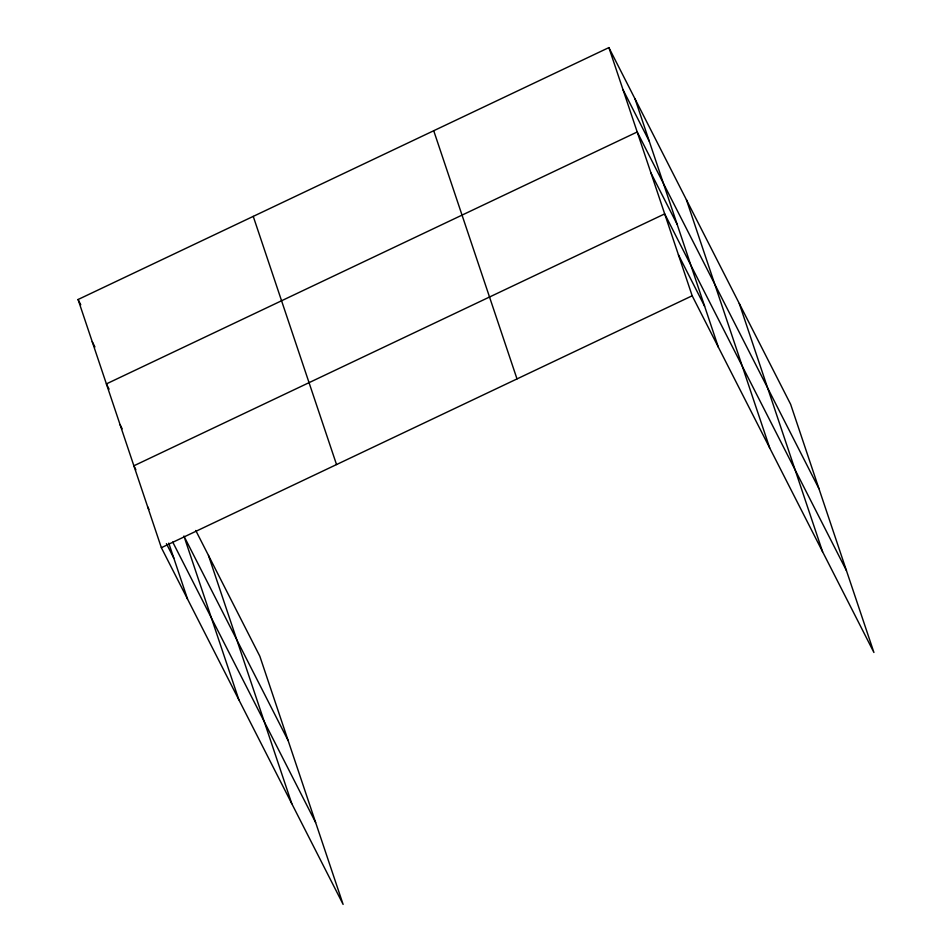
<?xml version="1.0" encoding="UTF-8"?>
<svg xmlns="http://www.w3.org/2000/svg" width="952" height="952" viewBox="0 0 952 952"><rect width="100%" height="100%" fill="white"/><g stroke="black" fill="none" stroke-linecap="round" stroke-linejoin="round"><path stroke-width="1.43" d="M195.767 530.49L259.825 656.214L343.113 904.4L161.364 547.697L78.076 299.511L608.887 47.6L790.636 404.303L873.924 652.489L692.175 295.786L608.887 47.6M161.364 547.697L692.175 295.786M623.048 89.797L649.228 141.182M818.958 488.685L637.209 131.983L106.398 383.894L109.075 389.166M650.942 172.931L677.134 224.315M846.435 570.593L664.686 213.891L133.875 465.79L135.886 469.752M678.431 254.838L704.611 306.223M78.076 299.511L80.765 304.783M92.237 341.697L94.926 346.968M288.147 740.596L183.915 536.035L238.881 699.839M120.142 424.842L122.154 428.793M172.728 542.045L315.624 822.492M147.619 506.75L148.964 509.38M166.41 543.64L173.799 558.134M739.299 303.545L822.576 551.732M686.416 199.741L769.692 447.928M635.079 98.984L718.355 347.171M433.719 130.733L517.007 378.92M253.244 216.378L336.532 464.564M208.488 555.456L291.776 803.643M168.766 543.116L187.544 599.082"/></g></svg>
